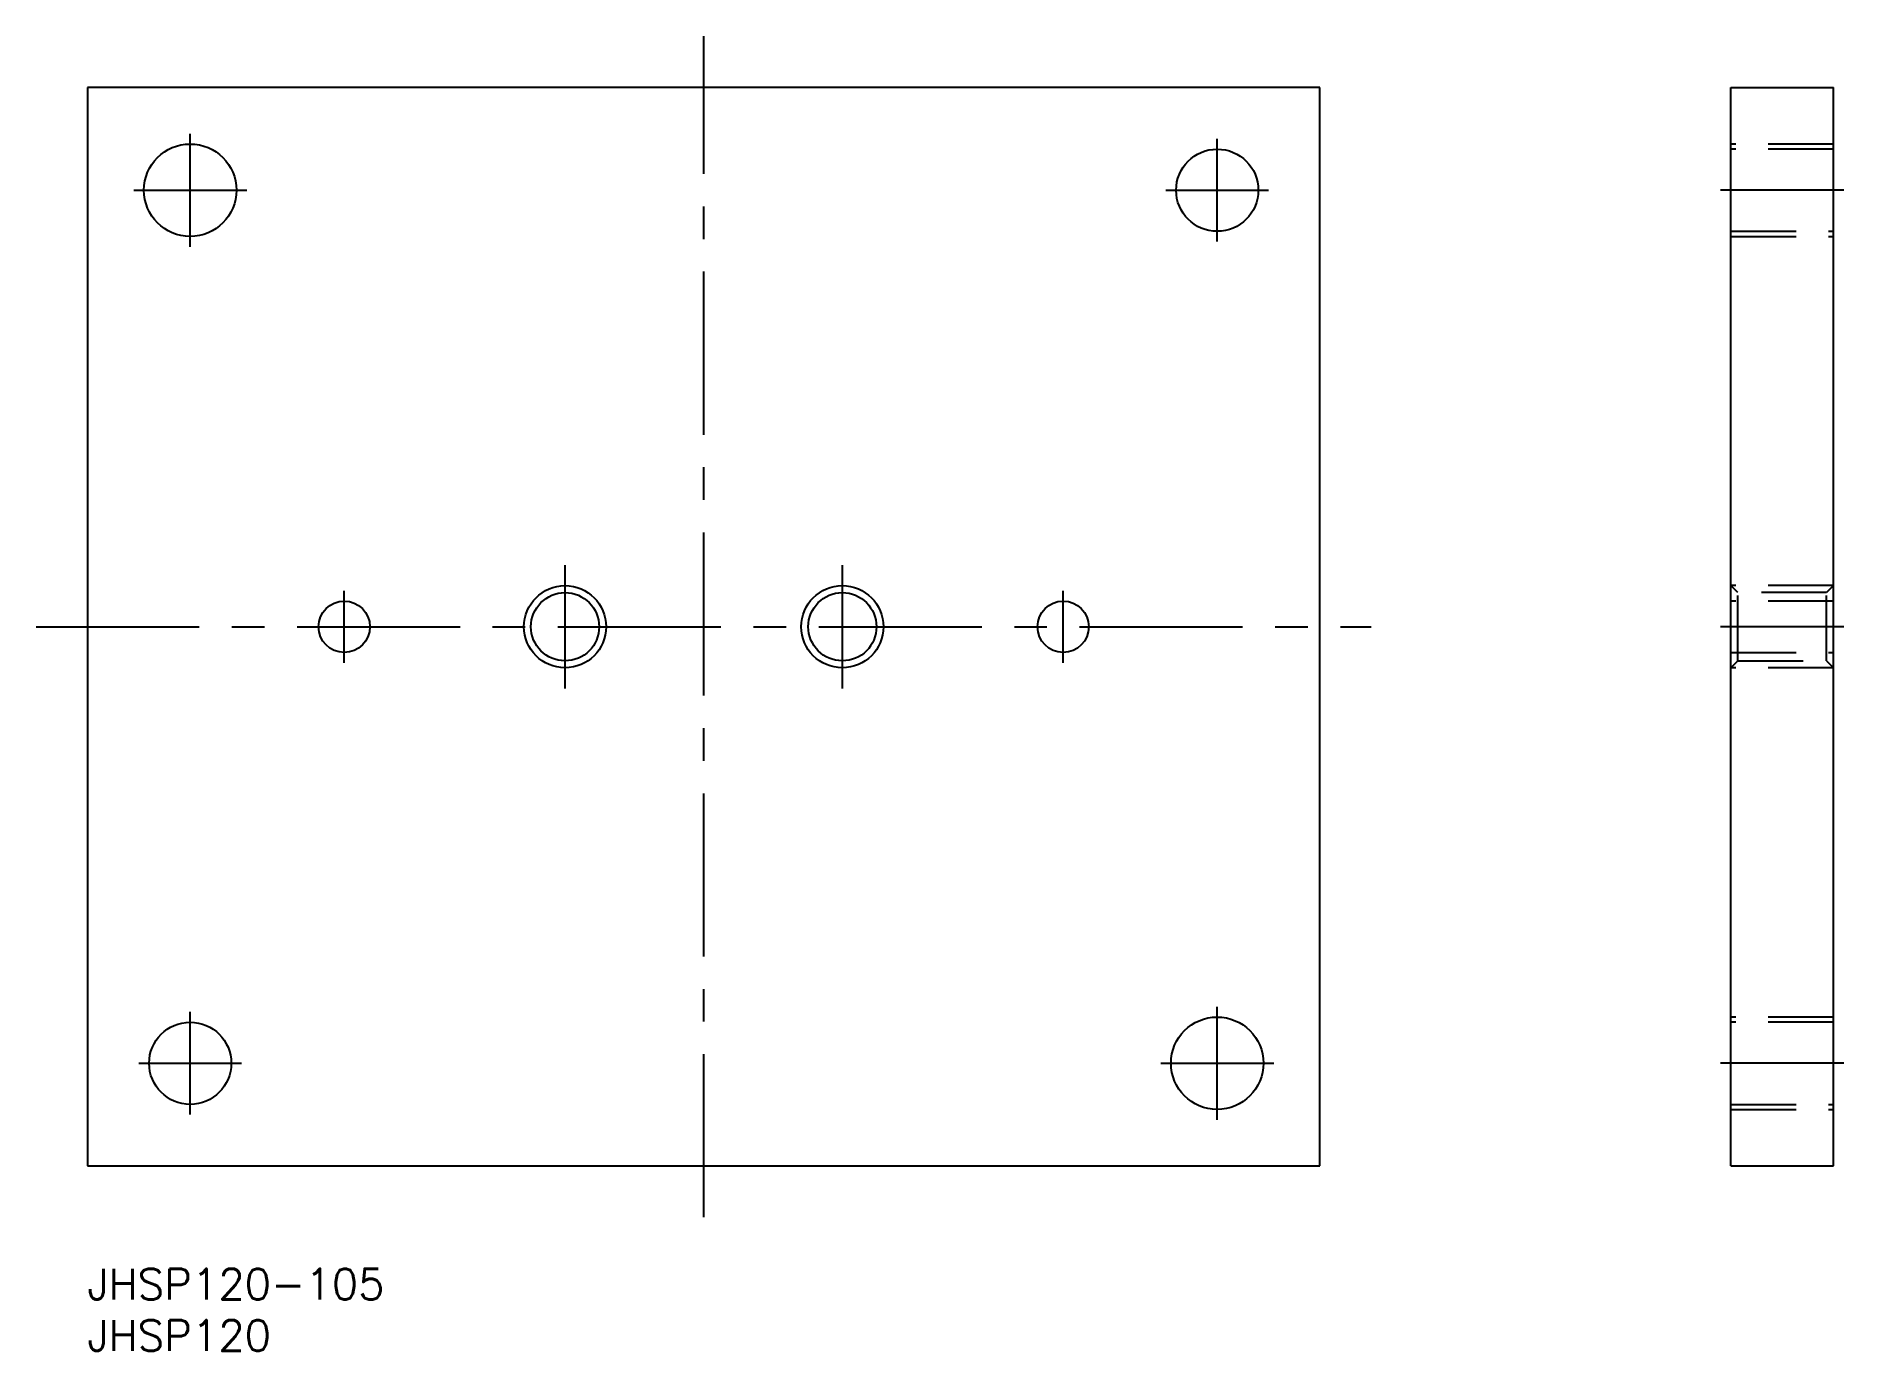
# Model space of a CAD drawing. Extents: x -5 to 171, y -8 to 120.
import ezdxf

# ---------------------------------------------------------------- set-up
doc = ezdxf.new("R2010")
doc.units = 0
doc.header["$LTSCALE"] = 0.5
doc.linetypes.add('CENTER', pattern=[50.8, 31.75, -6.35, 6.35, -6.35])
doc.linetypes.add('DASHED', pattern=[19.05, 12.7, -6.35])
for name, color, linetype in [('MSM_CENTER', 1, 'CENTER'), ('MSM_CONTINUOUS', 7, 'CONTINUOUS'), ('MSM_DASHED', 4, 'DASHED'), ('MSM_NARROW', 5, 'CONTINUOUS'), ('MSM_PART_NUMBER', 7, 'CONTINUOUS')]:
    doc.layers.add(name, color=color, linetype=linetype)
doc.styles.get("Standard").update_dxf_attribs({"font": 'txt.shx', "height": 3, "bigfont": 'bigfont.shx'})

msp = doc.modelspace()

# ---------------------------------------------------------------- linework, layer by layer
at = {"layer": 'MSM_CENTER'}
for p, q in [((60, 5), (60, 120)), ((10, 99.5), (10, 110.5)), ((110, 100), (110, 110)), ((4.5, 105), (15.5, 105)), ((105, 105), (115, 105)), ((171.01, 105), (159.01, 105)), ((46.5, 56.5), (46.5, 68.5)), ((73.5, 56.5), (73.5, 68.5)), ((25, 59), (25, 66)), ((95, 59), (95, 66)), ((-5, 62.5), (125, 62.5)), ((171.01, 62.5), (159.01, 62.5)), ((10, 15), (10, 25)), ((110, 14.5), (110, 25.5)), ((5, 20), (15, 20)), ((104.5, 20), (115.5, 20)), ((171.01, 20), (159.01, 20))]:
    msp.add_line(p, q, dxfattribs=at)
at = {"layer": 'MSM_CONTINUOUS'}
for p, q in [((0, 115), (0, 10)), ((120, 115), (0, 115)), ((120, 10), (120, 115)), ((160.01, 115), (170.01, 115)), ((160.01, 10), (160.01, 115)), ((170.01, 10), (170.01, 115)), ((0, 10), (120, 10)), ((160.01, 10), (170.01, 10))]:
    msp.add_line(p, q, dxfattribs=at)
for centre, radius in [((10, 105), 4.5), ((110, 105), 4), ((46.5, 62.5), 3.32), ((73.5, 62.5), 3.32), ((25, 62.5), 2.5), ((95, 62.5), 2.5), ((10, 20), 4), ((110, 20), 4.5)]:
    msp.add_circle(centre, radius, dxfattribs=at)
at = {"layer": 'MSM_DASHED'}
for p, q in [((170.01, 109.5), (160.01, 109.5)), ((170.01, 109), (160.01, 109)), ((160.01, 101), (170.01, 101)), ((160.01, 100.5), (170.01, 100.5)), ((160.69, 65.82), (160.01, 66.5)), ((170.01, 66.5), (160.01, 66.5)), ((169.34, 65.82), (160.69, 65.82)), ((160.69, 59.18), (160.69, 65.82)), ((170.01, 66.5), (169.34, 65.82)), ((169.34, 59.18), (169.34, 65.82)), ((170.01, 65), (160.01, 65)), ((160.01, 60), (170.01, 60)), ((160.01, 58.5), (160.69, 59.18)), ((170.01, 58.5), (160.01, 58.5)), ((160.69, 59.18), (169.34, 59.18)), ((169.34, 59.18), (170.01, 58.5)), ((170.01, 24.5), (160.01, 24.5)), ((170.01, 24), (160.01, 24)), ((160.01, 16), (170.01, 16)), ((160.01, 15.5), (170.01, 15.5))]:
    msp.add_line(p, q, dxfattribs=at)
at = {"layer": 'MSM_NARROW'}
for centre in [(46.5, 62.5), (73.5, 62.5)]:
    msp.add_circle(centre, 4, dxfattribs=at)

# ---------------------------------------------------------------- texts
at = {"layer": 'MSM_PART_NUMBER'}
for s, p in [('JHSP120-105', (0, -3)), ('JHSP120', (0, -8))]:
    msp.add_text(s, height=3, dxfattribs=at).set_placement(p)

doc.saveas('drawing.dxf')
